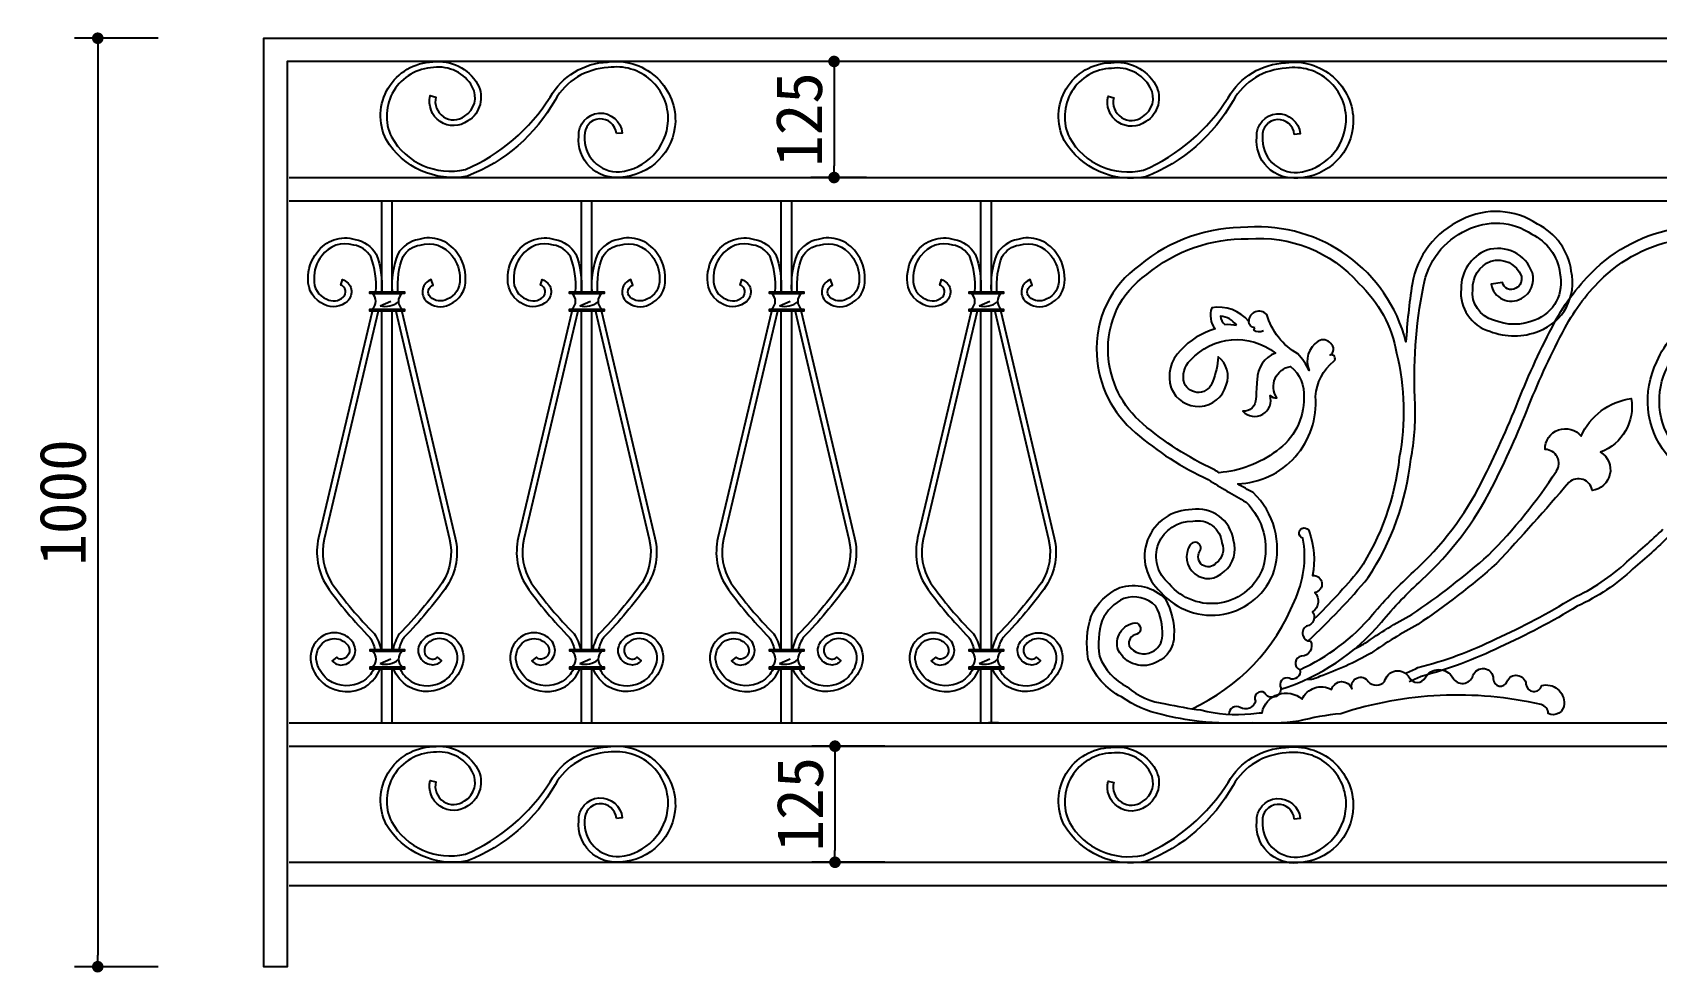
# Model space of a CAD drawing. Extents: x 383 to 4132, y 1675 to 2688.
# Drawn here: x 383 to 2132, y 1675 to 2688 of the extents above; entities that cross this region are included whole.
import ezdxf

# ---------------------------------------------------------------- set-up
doc = ezdxf.new("R2010")
doc.units = 0
doc.header["$LTSCALE"] = 0.85
doc.header["$MEASUREMENT"] = 0
doc.header["$PDMODE"] = 3
doc.header["$PDSIZE"] = 15
doc.layers.get('0').update_dxf_attribs({"color": 3, "linetype": 'CONTINUOUS'})
doc.layers.get('DEFPOINTS').update_dxf_attribs({"linetype": 'CONTINUOUS'})
for name, color, linetype in [('3', 3, 'CONTINUOUS'), ('4', 4, 'CONTINUOUS'), ('7', 7, 'CONTINUOUS')]:
    doc.layers.add(name, color=color, linetype=linetype)
doc.styles.add('HZ', font='')
doc.styles.get("Standard").update_dxf_attribs({"font": 'ISOCP'})
doc.styles.get('HZ').set_extended_font_data('仿宋_GB2312')
doc.dimstyles.new('ISO-25_WS', dxfattribs={"dimscale": 10, "dimtxt": 2.5, "dimasz": 2.5, "dimexe": 1.25, "dimexo": 0.625, "dimtad": 1, "dimdec": 4, "dimtxsty": 'STANDARD', "dimcen": 2.5, "dimazin": 3, "dimtfac": 1, "dimtdec": 4, "dimtmove": 0, "dimatfit": 3, "dimtolj": 1, "dimtzin": 0})

# ---------------------------------------------------------------- blocks, each defined once
blk = doc.blocks.new('_DOT')
at = {"color": 0, "linetype": 'BYBLOCK'}
blk.add_line((-0.5, 0), (-1, 0), dxfattribs=at)
at = {"color": 0, "linetype": 'BYBLOCK', "const_width": 0.5}
blk.add_lwpolyline([(-0.25, 0, 1), (0.25, 0, 1)], format="xyb", close=True, dxfattribs=at)
blk = doc.blocks.new('*D4')
at = {"color": 0, "linetype": 'BYBLOCK'}
for p, q in [((13888.5, -35222.3), (13798.5, -35222.3)), ((13823.5, -35234.8), (13823.5, -36209.8)), ((13888.5, -36222.3), (13798.5, -36222.3))]:
    blk.add_line(p, q, dxfattribs=at)
at = {"layer": 'DEFPOINTS', "color": 0, "linetype": 'BYBLOCK'}
for p in [(13913.5, -35222.3), (13823.5, -36222.3), (13913.5, -36222.3)]:
    blk.add_point(p, dxfattribs=at)
at = {"color": 0, "linetype": 'BYBLOCK', "xscale": 12.5, "yscale": 12.5, "zscale": 12.5}
for p, rotation in [((13823.5, -35222.3), 90), ((13823.5, -36222.3), 270)]:
    blk.add_blockref('_DOT', p, dxfattribs=dict(at, rotation=rotation))
at = {"color": 0, "linetype": 'BYBLOCK', "insert": (13786, -35722.3), "char_height": 50, "attachment_point": 5, "rotation": 90, "style": 'HZ'}
blk.add_mtext('\\A1;1000', dxfattribs=at)
blk = doc.blocks.new('DOT')
at = {"color": 0, "linetype": 'BYBLOCK'}
blk.add_line((-0.35, 0), (-1, 0), dxfattribs=at)
at = {"color": 0, "linetype": 'BYBLOCK', "const_width": 0.35}
blk.add_lwpolyline([(-0.175, 0, 1), (0.175, 0, 1)], format="xyb", close=True, dxfattribs=at)
blk = doc.blocks.new('*D3')
at = {"color": 0, "linetype": 'BYBLOCK'}
for p, q in [((14670.8, -35984.8), (14592.3, -35984.8)), ((14617.3, -35997.3), (14617.3, -36097.3)), ((14670.8, -36109.8), (14592.3, -36109.8))]:
    blk.add_line(p, q, dxfattribs=at)
at = {"layer": 'DEFPOINTS', "color": 0, "linetype": 'BYBLOCK'}
for p in [(14695.8, -35984.8), (14617.3, -36109.8), (14695.8, -36109.8)]:
    blk.add_point(p, dxfattribs=at)
at = {"color": 0, "linetype": 'BYBLOCK', "xscale": 12.5, "yscale": 12.5, "zscale": 12.5}
for p, rotation in [((14617.3, -35984.8), 90), ((14617.3, -36109.8), 270)]:
    blk.add_blockref('_DOT', p, dxfattribs=dict(at, rotation=rotation))
at = {"color": 0, "linetype": 'BYBLOCK', "insert": (14579.8, -36047.3), "char_height": 50, "attachment_point": 5, "rotation": 90, "style": 'HZ'}
blk.add_mtext('\\A1;125', dxfattribs=at)
blk = doc.blocks.new('*D2')
at = {"color": 0, "linetype": 'BYBLOCK'}
for p, q in [((14651.4, -35247.3), (14591.3, -35247.3)), ((14616.3, -35259.8), (14616.3, -35359.8)), ((14651.4, -35372.3), (14591.3, -35372.3))]:
    blk.add_line(p, q, dxfattribs=at)
at = {"layer": 'DEFPOINTS', "color": 0, "linetype": 'BYBLOCK'}
for p in [(14676.4, -35247.3), (14616.3, -35372.3), (14676.4, -35372.3)]:
    blk.add_point(p, dxfattribs=at)
at = {"color": 0, "linetype": 'BYBLOCK', "xscale": 12.5, "yscale": 12.5, "zscale": 12.5}
for p, rotation in [((14616.3, -35247.3), 90), ((14616.3, -35372.3), 270)]:
    blk.add_blockref('_DOT', p, dxfattribs=dict(at, rotation=rotation))
at = {"color": 0, "linetype": 'BYBLOCK', "insert": (14578.8, -35309.8), "char_height": 50, "attachment_point": 5, "rotation": 90, "style": 'HZ'}
blk.add_mtext('\\A1;125', dxfattribs=at)

msp = doc.modelspace()

# ---------------------------------------------------------------- linework, layer by layer
at = {"layer": '3'}
for p, q in [((749.1, 2406.5), (781.3, 2406.5)), ((757.6, 2393.3), (769, 2398.3)), ((964.1, 2406.5), (996.3, 2406.5)), ((972.6, 2393.3), (984, 2398.3)), ((1179.1, 2406.5), (1211.3, 2406.5)), ((1187.6, 2393.3), (1199, 2398.3)), ((1394.1, 2406.5), (1426.3, 2406.5)), ((1402.6, 2393.3), (1414, 2398.3)), ((749.1, 2389.7), (781.3, 2389.7)), ((964.1, 2389.7), (996.3, 2389.7)), ((1179.1, 2389.7), (1211.3, 2389.7)), ((1394.1, 2389.7), (1426.3, 2389.7)), ((749.3, 2021.1), (781.5, 2021.1)), ((757.7, 2007.9), (769.1, 2012.9)), ((964.3, 2021.1), (996.5, 2021.1)), ((972.7, 2007.9), (984.1, 2012.9)), ((1179.3, 2021.1), (1211.5, 2021.1)), ((1187.7, 2007.9), (1199.1, 2012.9)), ((1394.3, 2021.1), (1426.5, 2021.1)), ((1402.7, 2007.9), (1414.1, 2012.9)), ((749.3, 2004.3), (781.5, 2004.3)), ((964.3, 2004.3), (996.5, 2004.3)), ((1179.3, 2004.3), (1211.5, 2004.3)), ((1394.3, 2004.3), (1426.5, 2004.3))]:
    msp.add_line(p, q, dxfattribs=at)
for points in [[(1012, 2578.7, 0.996788), (977.8, 2576.2, 0.449865), (1015.5, 2537.5, 0.368537), (1067.7, 2592.3, 0.474435), (1003.3, 2649.8, 0.257988), (946, 2614.8, -0.17466), (851.6, 2532.9, -0.315941), (764.3, 2572.2, -0.549553), (814.4, 2655.9, -0.305358), (862.5, 2632.1, -0.399883), (852.1, 2592.3, -0.700877), (811.5, 2619.6), (817.6, 2618.1, 0.702773), (848.5, 2597.4, 0.406646), (856.9, 2629.1, 0.311813), (815.1, 2649.8, 0.540034), (769.8, 2575.2, 0.331833), (849.4, 2540, 0.152368), (940.7, 2618.1, -0.259146), (1002.6, 2655.8, -0.460175), (1075.5, 2591.9, -0.393525), (1015.8, 2531.6, -0.474807), (971.5, 2575.9, -0.993068), (1018.2, 2579.1)], [(1741.9, 2577.9, 0.996788), (1707.7, 2575.5, 0.449865), (1745.5, 2536.8, 0.368537), (1797.7, 2591.5, 0.474435), (1733.3, 2649.1, 0.257988), (1676, 2614.1, -0.17466), (1581.6, 2532.1, -0.315941), (1494.3, 2571.4, -0.549553), (1544.4, 2655.1, -0.305358), (1592.5, 2631.4, -0.399883), (1582.1, 2591.6, -0.700877), (1541.5, 2618.9), (1547.5, 2617.4, 0.702773), (1578.5, 2596.7, 0.406646), (1586.9, 2628.3, 0.311813), (1545.1, 2649, 0.540034), (1499.8, 2574.4, 0.331833), (1579.4, 2539.2, 0.152368), (1670.7, 2617.4, -0.259146), (1732.6, 2655, -0.460175), (1805.5, 2591.1, -0.393525), (1745.8, 2530.8, -0.474807), (1701.5, 2575.2, -0.993068), (1748.2, 2578.4)], [(1012, 1841.2, 0.996788), (977.8, 1838.7, 0.449865), (1015.5, 1800, 0.368537), (1067.7, 1854.8, 0.474435), (1003.3, 1912.3, 0.257988), (946, 1877.3, -0.17466), (851.6, 1795.4, -0.315941), (764.3, 1834.7, -0.549553), (814.4, 1918.4, -0.305358), (862.5, 1894.6, -0.399883), (852.1, 1854.8, -0.700877), (811.5, 1882.1), (817.6, 1880.6, 0.702773), (848.5, 1859.9, 0.406646), (856.9, 1891.6, 0.311813), (815.1, 1912.3, 0.540034), (769.8, 1837.7, 0.331833), (849.4, 1802.5, 0.152368), (940.7, 1880.6, -0.259146), (1002.6, 1918.3, -0.460175), (1075.5, 1854.4, -0.393525), (1015.8, 1794.1, -0.474807), (971.5, 1838.4, -0.993068), (1018.2, 1841.6)], [(1741.9, 1840.4, 0.996788), (1707.7, 1838, 0.449865), (1745.5, 1799.3, 0.368537), (1797.7, 1854.1, 0.474435), (1733.3, 1911.6, 0.257988), (1676, 1876.6, -0.17466), (1581.6, 1794.6, -0.315941), (1494.3, 1833.9, -0.549553), (1544.4, 1917.6, -0.305358), (1592.5, 1893.9, -0.399883), (1582.1, 1854.1, -0.700877), (1541.5, 1881.4), (1547.5, 1879.9, 0.702773), (1578.5, 1859.2, 0.406646), (1586.9, 1890.8, 0.311813), (1545.1, 1911.5, 0.540034), (1499.8, 1836.9, 0.331833), (1579.4, 1801.7, 0.152368), (1670.7, 1879.9, -0.259146), (1732.6, 1917.5, -0.460175), (1805.5, 1853.6, -0.393525), (1745.8, 1793.3, -0.474807), (1701.5, 1837.7, -0.993068), (1748.2, 1840.9)]]:
    msp.add_lwpolyline(points, format="xyb", close=True, dxfattribs=at)
for points in [[(753, 2408.3, 0.110639), (747.6, 2446.3, 0.212652), (729.3, 2458.7, 0.324772), (694.7, 2446.9, 0.178693), (686.5, 2422, 0.326207), (700.1, 2400.4, 0.32199), (718, 2402.6, 0.566677), (715.2, 2415.6), (717.2, 2421.5, -0.567711), (722.3, 2398, -0.316529), (697.5, 2394.7, -0.319487), (680.2, 2422.1, -0.176317), (689.7, 2450.7, -0.320058), (730.7, 2464.8, -0.214553), (753.3, 2449, -0.110902), (759.3, 2408.3)], [(776.8, 2408.3, -0.110639), (782.3, 2446.3, -0.212652), (800.6, 2458.7, -0.324772), (835.2, 2446.9, -0.178693), (843.4, 2422, -0.326207), (829.8, 2400.4, -0.32199), (811.8, 2402.6, -0.566677), (814.7, 2415.6), (812.7, 2421.5, 0.567711), (807.6, 2398, 0.316529), (832.4, 2394.7, 0.319487), (849.7, 2422.1, 0.176317), (840.2, 2450.7, 0.320058), (799.2, 2464.8, 0.214553), (776.6, 2449, 0.110902), (770.6, 2408.3)], [(968, 2408.3, 0.110639), (962.6, 2446.3, 0.212652), (944.3, 2458.7, 0.324772), (909.7, 2446.9, 0.178693), (901.5, 2422, 0.326207), (915.1, 2400.4, 0.32199), (933, 2402.6, 0.566677), (930.2, 2415.6), (932.2, 2421.5, -0.567711), (937.3, 2398, -0.316529), (912.5, 2394.7, -0.319487), (895.2, 2422.1, -0.176317), (904.7, 2450.7, -0.320058), (945.7, 2464.8, -0.214553), (968.3, 2449, -0.110902), (974.3, 2408.3)], [(991.8, 2408.3, -0.110639), (997.3, 2446.3, -0.212652), (1015.6, 2458.7, -0.324772), (1050.2, 2446.9, -0.178693), (1058.4, 2422, -0.326207), (1044.8, 2400.4, -0.32199), (1026.8, 2402.6, -0.566677), (1029.7, 2415.6), (1027.7, 2421.5, 0.567711), (1022.6, 2398, 0.316529), (1047.4, 2394.7, 0.319487), (1064.7, 2422.1, 0.176317), (1055.2, 2450.7, 0.320058), (1014.2, 2464.8, 0.214553), (991.6, 2449, 0.110902), (985.6, 2408.3)], [(1183, 2408.3, 0.110639), (1177.6, 2446.3, 0.212652), (1159.3, 2458.7, 0.324772), (1124.7, 2446.9, 0.178693), (1116.5, 2422, 0.326207), (1130.1, 2400.4, 0.32199), (1148, 2402.6, 0.566677), (1145.2, 2415.6), (1147.2, 2421.5, -0.567711), (1152.3, 2398, -0.316529), (1127.5, 2394.7, -0.319487), (1110.2, 2422.1, -0.176317), (1119.7, 2450.7, -0.320058), (1160.7, 2464.8, -0.214553), (1183.3, 2449, -0.110902), (1189.3, 2408.3)], [(1206.8, 2408.3, -0.110639), (1212.3, 2446.3, -0.212652), (1230.6, 2458.7, -0.324772), (1265.2, 2446.9, -0.178693), (1273.4, 2422, -0.326207), (1259.8, 2400.4, -0.32199), (1241.8, 2402.6, -0.566677), (1244.7, 2415.6), (1242.7, 2421.5, 0.567711), (1237.6, 2398, 0.316529), (1262.4, 2394.7, 0.319487), (1279.7, 2422.1, 0.176317), (1270.2, 2450.7, 0.320058), (1229.2, 2464.8, 0.214553), (1206.6, 2449, 0.110902), (1200.6, 2408.3)], [(1398, 2408.3, 0.110639), (1392.6, 2446.3, 0.212652), (1374.3, 2458.7, 0.324772), (1339.7, 2446.9, 0.178693), (1331.5, 2422, 0.326207), (1345.1, 2400.4, 0.32199), (1363, 2402.6, 0.566677), (1360.2, 2415.6), (1362.2, 2421.5, -0.567711), (1367.3, 2398, -0.316529), (1342.5, 2394.7, -0.319487), (1325.2, 2422.1, -0.176317), (1334.7, 2450.7, -0.320058), (1375.7, 2464.8, -0.214553), (1398.3, 2449, -0.110902), (1404.3, 2408.3)], [(1421.8, 2408.3, -0.110639), (1427.3, 2446.3, -0.212652), (1445.6, 2458.7, -0.324772), (1480.2, 2446.9, -0.178693), (1488.4, 2422, -0.326207), (1474.8, 2400.4, -0.32199), (1456.8, 2402.6, -0.566677), (1459.7, 2415.6), (1457.7, 2421.5, 0.567711), (1452.6, 2398, 0.316529), (1477.4, 2394.7, 0.319487), (1494.7, 2422.1, 0.176317), (1485.2, 2450.7, 0.320058), (1444.2, 2464.8, 0.214553), (1421.6, 2449, 0.110902), (1415.6, 2408.3)], [(748.9, 2387), (691.4, 2143.3, 0.200397), (700.1, 2091.5, 0.041187), (746.6, 2036.1, -0.081154), (752.1, 2022.9)], [(755.4, 2387.3), (697.5, 2141.9, 0.199669), (705.3, 2094.9, 0.041477), (751.5, 2040, -0.092137), (758.5, 2022.9)], [(774.5, 2387.3), (832.4, 2141.9, -0.199669), (824.6, 2094.9, -0.041477), (778.4, 2040, 0.092137), (771.4, 2022.9)], [(781, 2387), (838.5, 2143.3, -0.200397), (829.8, 2091.5, -0.041187), (783.3, 2036.1, 0.081154), (777.8, 2022.9)], [(963.9, 2387), (906.4, 2143.3, 0.200397), (915.1, 2091.5, 0.041187), (961.6, 2036.1, -0.081154), (967.1, 2022.9)], [(970.4, 2387.3), (912.5, 2141.9, 0.199669), (920.3, 2094.9, 0.041477), (966.5, 2040, -0.092137), (973.5, 2022.9)], [(989.5, 2387.3), (1047.4, 2141.9, -0.199669), (1039.6, 2094.9, -0.041477), (993.4, 2040, 0.092137), (986.4, 2022.9)], [(996, 2387), (1053.5, 2143.3, -0.200397), (1044.8, 2091.5, -0.041187), (998.3, 2036.1, 0.081154), (992.8, 2022.9)], [(1178.9, 2387), (1121.4, 2143.3, 0.200397), (1130.1, 2091.5, 0.041187), (1176.6, 2036.1, -0.081154), (1182.1, 2022.9)], [(1185.4, 2387.3), (1127.5, 2141.9, 0.199669), (1135.3, 2094.9, 0.041477), (1181.5, 2040, -0.092137), (1188.5, 2022.9)], [(1204.5, 2387.3), (1262.4, 2141.9, -0.199669), (1254.6, 2094.9, -0.041477), (1208.4, 2040, 0.092137), (1201.4, 2022.9)], [(1211, 2387), (1268.5, 2143.3, -0.200397), (1259.8, 2091.5, -0.041187), (1213.3, 2036.1, 0.081154), (1207.8, 2022.9)], [(1393.9, 2387), (1336.4, 2143.3, 0.200397), (1345.1, 2091.5, 0.041187), (1391.6, 2036.1, -0.081154), (1397.1, 2022.9)], [(1400.4, 2387.3), (1342.5, 2141.9, 0.199669), (1350.3, 2094.9, 0.041477), (1396.5, 2040, -0.092137), (1403.5, 2022.9)], [(1419.5, 2387.3), (1477.4, 2141.9, -0.199669), (1469.6, 2094.9, -0.041477), (1423.4, 2040, 0.092137), (1416.4, 2022.9)], [(1426, 2387), (1483.5, 2143.3, -0.200397), (1474.8, 2091.5, -0.041187), (1428.3, 2036.1, 0.081154), (1422.8, 2022.9)], [(750.7, 2002, -0.138709), (738.8, 1988.7, -0.285808), (702.2, 1989.9, -0.128981), (690.3, 2006.1, -0.309405), (695.7, 2029.9, -0.256529), (713, 2034.2, -0.166669), (722.8, 2027.7, -0.584517), (716.3, 2012.6, -0.248981), (710.9, 2014.8), (706.1, 2010.7, 0.248981), (717, 2006.4, 0.584517), (727.7, 2031.5, 0.166669), (714.6, 2040.3, 0.256529), (691.5, 2034.5, 0.309405), (684.5, 2003.8, 0.130545), (698.5, 1984.9, 0.288582), (742.1, 1983.3, 0.159179), (757.6, 2002)], [(779.2, 2002, 0.138709), (791, 1988.7, 0.285808), (827.7, 1989.9, 0.128981), (839.6, 2006.1, 0.309405), (834.1, 2029.9, 0.256529), (816.9, 2034.2, 0.166669), (807.1, 2027.7, 0.584517), (813.6, 2012.6, 0.248981), (819, 2014.8), (823.8, 2010.7, -0.248981), (812.9, 2006.4, -0.584517), (802.2, 2031.5, -0.166669), (815.3, 2040.3, -0.256529), (838.4, 2034.5, -0.309405), (845.4, 2003.8, -0.130545), (831.4, 1984.9, -0.288582), (787.8, 1983.3, -0.159179), (772.3, 2002)], [(965.7, 2002, -0.138709), (953.8, 1988.7, -0.285808), (917.2, 1989.9, -0.128981), (905.3, 2006.1, -0.309405), (910.7, 2029.9, -0.256529), (928, 2034.2, -0.166669), (937.8, 2027.7, -0.584517), (931.3, 2012.6, -0.248981), (925.9, 2014.8), (921.1, 2010.7, 0.248981), (932, 2006.4, 0.584517), (942.7, 2031.5, 0.166669), (929.6, 2040.3, 0.256529), (906.5, 2034.5, 0.309405), (899.5, 2003.8, 0.130545), (913.5, 1984.9, 0.288582), (957.1, 1983.3, 0.159179), (972.6, 2002)], [(994.2, 2002, 0.138709), (1006, 1988.7, 0.285808), (1042.7, 1989.9, 0.128981), (1054.6, 2006.1, 0.309405), (1049.1, 2029.9, 0.256529), (1031.9, 2034.2, 0.166669), (1022.1, 2027.7, 0.584517), (1028.6, 2012.6, 0.248981), (1034, 2014.8), (1038.8, 2010.7, -0.248981), (1027.9, 2006.4, -0.584517), (1017.2, 2031.5, -0.166669), (1030.3, 2040.3, -0.256529), (1053.4, 2034.5, -0.309405), (1060.4, 2003.8, -0.130545), (1046.4, 1984.9, -0.288582), (1002.8, 1983.3, -0.159179), (987.3, 2002)], [(1180.7, 2002, -0.138709), (1168.8, 1988.7, -0.285808), (1132.2, 1989.9, -0.128981), (1120.3, 2006.1, -0.309405), (1125.7, 2029.9, -0.256529), (1143, 2034.2, -0.166669), (1152.8, 2027.7, -0.584517), (1146.3, 2012.6, -0.248981), (1140.9, 2014.8), (1136.1, 2010.7, 0.248981), (1147, 2006.4, 0.584517), (1157.7, 2031.5, 0.166669), (1144.6, 2040.3, 0.256529), (1121.5, 2034.5, 0.309405), (1114.5, 2003.8, 0.130545), (1128.5, 1984.9, 0.288582), (1172.1, 1983.3, 0.159179), (1187.6, 2002)], [(1209.2, 2002, 0.138709), (1221, 1988.7, 0.285808), (1257.7, 1989.9, 0.128981), (1269.6, 2006.1, 0.309405), (1264.1, 2029.9, 0.256529), (1246.9, 2034.2, 0.166669), (1237.1, 2027.7, 0.584517), (1243.6, 2012.6, 0.248981), (1249, 2014.8), (1253.8, 2010.7, -0.248981), (1242.9, 2006.4, -0.584517), (1232.2, 2031.5, -0.166669), (1245.3, 2040.3, -0.256529), (1268.4, 2034.5, -0.309405), (1275.4, 2003.8, -0.130545), (1261.4, 1984.9, -0.288582), (1217.8, 1983.3, -0.159179), (1202.3, 2002)], [(1395.7, 2002, -0.138709), (1383.8, 1988.7, -0.285808), (1347.2, 1989.9, -0.128981), (1335.3, 2006.1, -0.309405), (1340.7, 2029.9, -0.256529), (1358, 2034.2, -0.166669), (1367.8, 2027.7, -0.584517), (1361.3, 2012.6, -0.248981), (1355.9, 2014.8), (1351.1, 2010.7, 0.248981), (1362, 2006.4, 0.584517), (1372.7, 2031.5, 0.166669), (1359.6, 2040.3, 0.256529), (1336.5, 2034.5, 0.309405), (1329.5, 2003.8, 0.130545), (1343.5, 1984.9, 0.288582), (1387.1, 1983.3, 0.159179), (1402.6, 2002)], [(1424.2, 2002, 0.138709), (1436, 1988.7, 0.285808), (1472.7, 1989.9, 0.128981), (1484.6, 2006.1, 0.309405), (1479.1, 2029.9, 0.256529), (1461.9, 2034.2, 0.166669), (1452.1, 2027.7, 0.584517), (1458.6, 2012.6, 0.248981), (1464, 2014.8), (1468.8, 2010.7, -0.248981), (1457.9, 2006.4, -0.584517), (1447.2, 2031.5, -0.166669), (1460.3, 2040.3, -0.256529), (1483.4, 2034.5, -0.309405), (1490.4, 2003.8, -0.130545), (1476.4, 1984.9, -0.288582), (1432.8, 1983.3, -0.159179), (1417.3, 2002)]]:
    msp.add_lwpolyline(points, format="xyb", dxfattribs=at)
for centre in [(763, 2416.1), (978, 2416.1), (1193, 2416.1), (1408, 2416.1), (763.1, 2030.7), (978.1, 2030.7), (1193.1, 2030.7), (1408.1, 2030.7)]:
    msp.add_arc(centre, 23.5, 256.7869, 307.7656, dxfattribs=at)
at = {"layer": '4'}
for p, q in [((759.5, 2022.9), (759.5, 2387.4)), ((770.4, 2387), (770.4, 2022.9)), ((974.5, 2022.9), (974.5, 2387.4)), ((985.4, 2387), (985.4, 2022.9)), ((1189.5, 2022.9), (1189.5, 2387.4)), ((1200.4, 2387), (1200.4, 2022.9)), ((1404.5, 2022.9), (1404.5, 2387.4)), ((1415.4, 2387), (1415.4, 2022.9)), ((759.5, 1943.9), (759.5, 2002)), ((770.4, 2002), (770.4, 1943.9)), ((974.5, 1943.9), (974.5, 2002)), ((985.4, 2002), (985.4, 1943.9)), ((1189.5, 1943.9), (1189.5, 2002)), ((1200.4, 2002), (1200.4, 1943.9)), ((1404.5, 1943.9), (1404.5, 2002)), ((1415.4, 2002), (1415.4, 1943.9)), ((1423.6, 1943.9), (1412.6, 1943.9))]:
    msp.add_line(p, q, dxfattribs=at)
msp.add_lwpolyline([(2386.8, 2656.4), (657.5, 2656.4), (657.5, 1681.4), (657.5, 1681.4), (632.5, 1681.4), (632.5, 1681.4), (632.5, 2681.4), (2386.8, 2681.4), (4132.3, 2681.4), (4132.3, 1681.4), (4132.3, 1681.4), (4107.3, 1681.4), (4107.3, 1681.4), (4107.3, 2656.4)], close=True, dxfattribs=at)
for points in [[(759.5, 2408.3), (759.5, 2506.4)], [(770.4, 2506.4), (770.4, 2408.3)], [(974.5, 2408.3), (974.5, 2506.4)], [(985.4, 2506.4), (985.4, 2408.3)], [(1189.5, 2408.3), (1189.5, 2506.4)], [(1200.4, 2506.4), (1200.4, 2408.3)], [(1404.5, 2408.3), (1404.5, 2506.4)], [(1415.4, 2506.4), (1415.4, 2408.3)]]:
    msp.add_lwpolyline(points, dxfattribs=at)
at = {"layer": '7'}
for p, q in [((770.4, 2506.4), (974.5, 2506.4)), ((1412.6, 2506.4), (1423.6, 2506.4)), ((659.8, 1943.9), (4107.3, 1943.9)), ((659.8, 1918.9), (4107.3, 1918.9))]:
    msp.add_line(p, q, dxfattribs=at)
for points in [[(659.8, 2531.4), (4107.3, 2531.4)], [(659.8, 2506.4), (4107.3, 2506.4)], [(659.8, 1793.9), (4107.3, 1793.9)], [(659.8, 1768.9), (4107.3, 1768.9)]]:
    msp.add_lwpolyline(points, dxfattribs=at)
for points in [[(1756.9, 2032.4, 0.031007), (1821.6, 2100.6, 0.119341), (1867.4, 2227.9, 0.053662), (1872.1, 2286.5, -0.064407), (1881.1, 2414.3, -0.24971), (1927.5, 2474.7, -0.275026), (1997.6, 2470.4, -0.254705), (2027.9, 2428.4, -0.377873), (2000.9, 2377.7, -0.196007), (1956.6, 2377.7, -0.374122), (1934, 2411.1, -0.314255), (1953.4, 2441.3, -0.397349), (1986.4, 2425, -0.361701), (1980.4, 2412.2, -0.5343), (1966.2, 2418.5), (1953.9, 2416.4, 0.523079), (1986.4, 2401.2, 0.360909), (1998.3, 2428.8, 0.405786), (1949.2, 2453.1, 0.311695), (1921.5, 2411.6, 0.362191), (1952.6, 2365.8, 0.192563), (2005.4, 2366, 0.37344), (2040.2, 2430.6, 0.248246), (2003.9, 2481.3, 0.270947), (1922.1, 2486, 0.249063), (1868.8, 2416.3, 0.024572), (1862.2, 2354.3, 0.362473), (1691.8, 2477.8, 0.178083), (1575.5, 2437, 0.261595), (1529.2, 2340.3, 0.206805), (1570.8, 2256.5, 0.068414), (1649.3, 2206.1, 0.014312), (1690, 2181.9, -0.272406), (1708.4, 2111.8, -0.582308), (1607.2, 2093.8, -0.721063), (1632.8, 2161.2, -0.451061), (1664, 2137.8, -0.359973), (1657.8, 2116.3, -0.970339), (1640.3, 2128.8, 1.006742), (1629.9, 2135.7, 0.926202), (1666.3, 2107.1, 0.322516), (1676.3, 2140.8, 0.423502), (1631.8, 2173.7, 0.700507), (1598.4, 2084.9, 0.578671), (1720.4, 2108.1, 0.279473), (1697.6, 2192, -0.005827), (1681, 2201.4, 0.425822), (1764.9, 2295.6, -0.208035), (1784.6, 2333.7, 0.826628), (1780.6, 2340.1, 0.542397), (1781.1, 2352.5, 0.420572), (1767.7, 2355, 0.363983), (1757.8, 2323.6, 0.079993), (1745.9, 2341.4, -0.194726), (1712.2, 2383.9, 0.686673), (1693, 2376.5, 0.265538), (1653.1, 2391.1, 0.255686), (1656.6, 2368.4, 0.135556), (1619.4, 2345.2, 0.288881), (1609.5, 2304.5, 0.719524), (1668.6, 2307.9, 0.34573), (1659.9, 2338.1, -0.080992), (1654.1, 2311.9, -0.709908), (1623.6, 2309.7, -0.28826), (1630.1, 2334.7, -0.393913), (1721.6, 2342.4, 0.301807), (1701.8, 2313.5, 0.004944), (1700.6, 2293.1, -0.429559), (1686.5, 2279.7, 0.800667), (1715.8, 2296.7, 0.25485), (1723.1, 2294.2, -0.543462), (1737.8, 2327.8, -0.25501), (1752.2, 2294.3, -0.245171), (1722.7, 2236.8, -0.141672), (1661, 2213.5, -0.002073), (1655.3, 2217.1, -0.069061), (1578.9, 2266, -0.207071), (1541.6, 2341.1, -0.263117), (1583.1, 2427.1, -0.179797), (1692.2, 2465.3, -0.238809), (1811.4, 2417.4, -0.164484), (1852, 2342.1, -0.108538), (1855, 2229.8, -0.119146), (1811.6, 2108.1, -0.02395), (1763, 2055.6)], [(1727.5, 1980.3, 0.143821), (1835.8, 2052.6, -0.033033), (1879.1, 2098, 0.089964), (1955, 2197.9, 0.02276), (1994.6, 2285.8, -0.027431), (2033.3, 2369.3, -0.082279), (2075.3, 2424.3, -0.160223), (2163.6, 2465.5, -0.071193), (2250.1, 2463.5, -0.078065), (2322.7, 2430.2, -0.122878), (2366.4, 2366, -0.222656), (2359.2, 2280.1, -0.060119), (2313, 2226.9, -0.246443), (2207.5, 2206.5, -0.183091), (2151.5, 2242.2, -0.290844), (2144.1, 2328, -0.196513), (2182.8, 2369.1, -0.339544), (2239.4, 2353.9, -0.078082), (2247.5, 2334.2, -0.274479), (2246, 2329.4)], [(1747.8, 2001.3, 0.113923), (1826.2, 2060.6, -0.033033), (1870.7, 2107.2, 0.089964), (1943.8, 2203.6, 0.02276), (1983, 2290.4, -0.027431), (2022.2, 2375.2, -0.082279), (2066.7, 2433.4, -0.160223), (2162.1, 2477.9, -0.071193), (2252.2, 2475.8, -0.10796), (2328.4, 2438.8, -0.155413), (2378.3, 2369.7, -0.222048), (2369.8, 2273.5, -0.060799), (2321.1, 2217.4, -0.245517), (2204.7, 2194.3, -0.180373), (2142.2, 2233.8, -0.290784), (2132.4, 2332.8, -0.217459), (2179.1, 2379.7, -0.364463), (2250.1, 2360.3, -0.078082), (2259.6, 2337, -0.274479), (2254.3, 2320.1)], [(1699.4, 2369.5, -0.413718), (1693, 2376.5)], [(1806.8, 2023.6, 0.010352), (1817.9, 2029.7, -0.028712), (1868.5, 2060.8, 0.033948), (1951.1, 2124.8, 0.051762), (2024.1, 2215, 0.601844), (2012, 2238.5, -0.720612), (2050.8, 2252.7, -0.262975), (2104.7, 2293.3, -0.36186), (2071.6, 2235.7, -0.706282), (2062.6, 2194.2, 0.601844), (2037.7, 2203, -0.010433), (1959.7, 2115.7, -0.034265), (1874.9, 2050, 0.029285), (1824.6, 2019.1, -0.047947), (1768.9, 1993.9, -0.169365), (1755, 1990.9)], [(1631.8, 1959.2, 0.190279), (1742, 2075.1, 0.156916), (1751.3, 2142.9, -1.726661), (1758.1, 2150, -0.128368), (1761.7, 2102.8, -0.965164), (1764, 2084.5, -0.467284), (1761.7, 2063.8, -0.537081), (1755.2, 2048.3, 0.771344), (1759.5, 2032, -0.552042), (1749.7, 2016, 0.761037), (1747.8, 2001.3, -0.672944), (1736.3, 1992.1, 0.669396), (1727.4, 1981.6, -0.814348), (1710, 1976.4, 0.780898), (1700.3, 1967.5, -0.494274), (1683.7, 1960.6, 0.583354), (1671.5, 1953.3)], [(1861.9, 1997.4, 0.017365), (1874.9, 2003.5, 0.051776), (1959.1, 2034.6, 0.031127), (2041.9, 2078.5, 0.082699), (2099.9, 2117.4, 0.017465), (2138.9, 2152.6, -0.182526)], [(2145.6, 2145.2, -0.017265), (2106.6, 2109.9, -0.081675), (2046.6, 2069.6, -0.030872), (1963.4, 2025.6, -0.051057), (1878.5, 1994.1, -0.016077), (1865.8, 1988.2)]]:
    msp.add_lwpolyline(points, format="xyb", dxfattribs=at)
for points in [[(779.4, 2387.4), (746.7, 2387.4), (746.7, 2389.7), (749.1, 2389.7, 0.475182), (749.1, 2406.5), (746.7, 2406.5), (746.7, 2408.3), (771.3, 2408.3), (783.8, 2408.3), (783.8, 2406.5), (781.3, 2406.5, 0.478189), (781.3, 2389.7), (783.8, 2389.7), (783.8, 2387.4)], [(994.4, 2387.4), (961.7, 2387.4), (961.7, 2389.7), (964.1, 2389.7, 0.475182), (964.1, 2406.5), (961.7, 2406.5), (961.7, 2408.3), (986.3, 2408.3), (998.8, 2408.3), (998.8, 2406.5), (996.3, 2406.5, 0.478189), (996.3, 2389.7), (998.8, 2389.7), (998.8, 2387.4)], [(1209.4, 2387.4), (1176.7, 2387.4), (1176.7, 2389.7), (1179.1, 2389.7, 0.475182), (1179.1, 2406.5), (1176.7, 2406.5), (1176.7, 2408.3), (1201.3, 2408.3), (1213.8, 2408.3), (1213.8, 2406.5), (1211.3, 2406.5, 0.478189), (1211.3, 2389.7), (1213.8, 2389.7), (1213.8, 2387.4)], [(1424.4, 2387.4), (1391.7, 2387.4), (1391.7, 2389.7), (1394.1, 2389.7, 0.475182), (1394.1, 2406.5), (1391.7, 2406.5), (1391.7, 2408.3), (1416.3, 2408.3), (1428.8, 2408.3), (1428.8, 2406.5), (1426.3, 2406.5, 0.478189), (1426.3, 2389.7), (1428.8, 2389.7), (1428.8, 2387.4)], [(1679.8, 2372.3, 0.208124), (1662.4, 2382.2, 0.21884), (1667.1, 2373.2, -0.079131)], [(1791.9, 1953.9, 0.039761), (1746.6, 1945.8, -0.043678), (1696.5, 1943.9, -0.028746), (1639.4, 1945.5, -0.027637), (1599.3, 1952.9, -0.100885), (1555.9, 1972, -0.191459), (1520.1, 2012.7, -0.123937), (1523.3, 2059.1, -0.182931), (1554, 2089.7, -0.288792), (1603.2, 2077.3, -0.138653), (1612.4, 2038.2, -0.300694), (1594.3, 2009.7, -0.425156), (1552.4, 2022.3, -0.473289), (1570.6, 2051.8, -0.798737), (1572.3, 2039.4, 0.452881), (1564, 2027, 0.386894), (1588.6, 2020.4, 0.289986), (1599.9, 2038, 0.134779), (1593, 2069.8, 0.271845), (1558.5, 2078.1, 0.175752), (1535, 2054.6, 0.118581), (1532.2, 2015.9, 0.188951), (1562, 1982.9, 0.15667), (1603.2, 1964.6, 0.023609), (1641.4, 1957.9, 0.087063), (1695.3, 1953.8, -0.001776), (1707.2, 1955, -0.576143), (1750.3, 1969.5, -0.436934), (1782.1, 1980, -0.741155), (1803.9, 1980.7, -0.879008), (1821.5, 1988.5, 0.428418), (1839.2, 1988.5, -0.703807), (1865.9, 1992.7, 0.592687), (1882.9, 1992.7, -0.592687), (1912.5, 1992.7, 0.659796), (1934.3, 1994.8, -0.861868), (1956.2, 1991.3, 0.83751), (1971, 1988.5, -0.794921), (1991.4, 1985.7, 0.839867), (2008.3, 1984.2, -0.51393), (2032.4, 1964.4, -0.558845), (2015.4, 1954, 0.340616), (2007.6, 1963.8, 0.136395), (1791.9, 1953.9)], [(779.5, 2002), (746.8, 2002), (746.8, 2004.3), (749.3, 2004.3, 0.475182), (749.3, 2021.1), (746.8, 2021.1), (746.8, 2022.9), (771.4, 2022.9), (783.9, 2022.9), (783.9, 2021.1), (781.5, 2021.1, 0.478189), (781.5, 2004.3), (783.9, 2004.3), (783.9, 2002)], [(994.5, 2002), (961.8, 2002), (961.8, 2004.3), (964.3, 2004.3, 0.475182), (964.3, 2021.1), (961.8, 2021.1), (961.8, 2022.9), (986.4, 2022.9), (998.9, 2022.9), (998.9, 2021.1), (996.5, 2021.1, 0.478189), (996.5, 2004.3), (998.9, 2004.3), (998.9, 2002)], [(1209.5, 2002), (1176.8, 2002), (1176.8, 2004.3), (1179.3, 2004.3, 0.475182), (1179.3, 2021.1), (1176.8, 2021.1), (1176.8, 2022.9), (1201.4, 2022.9), (1213.9, 2022.9), (1213.9, 2021.1), (1211.5, 2021.1, 0.478189), (1211.5, 2004.3), (1213.9, 2004.3), (1213.9, 2002)], [(1424.5, 2002), (1391.8, 2002), (1391.8, 2004.3), (1394.3, 2004.3, 0.475182), (1394.3, 2021.1), (1391.8, 2021.1), (1391.8, 2022.9), (1416.4, 2022.9), (1428.9, 2022.9), (1428.9, 2021.1), (1426.5, 2021.1, 0.478189), (1426.5, 2004.3), (1428.9, 2004.3), (1428.9, 2002)]]:
    msp.add_lwpolyline(points, format="xyb", close=True, dxfattribs=at)
for centre, radius, start, end in [((1677.6, 2383.3), 25.8, 321.7942, 327.5765), ((1704, 2376.5), 11, 236.1102, 295.7198)]:
    msp.add_arc(centre, radius, start, end, dxfattribs=at)

# ---------------------------------------------------------------- dimensions: what is measured, and where the dimension line sits
at = {"layer": '3'}
for base, p1, p2, picture, middle in [((453.6, 1681.4), (543.7, 2681.4), (543.7, 1681.4), '*D4', (416.1, 2181.4)), ((1246.5, 2531.4), (1306.6, 2656.4), (1306.6, 2531.4), '*D2', (1209, 2593.9)), ((1247.5, 1793.9), (1326, 1918.9), (1326, 1793.9), '*D3', (1210, 1856.4))]:
    dim = msp.add_linear_dim(base=base, p1=p1, p2=p2, angle=270, dimstyle='ISO-25_WS', override={"dimscale": 25, "dimtxt": 2, "dimasz": 0.5, "dimexe": 1, "dimexo": 1, "dimgap": 0.5, "dimdec": 0, "dimzin": 0, "dimtxsty": 'HZ', "dimblk": 'DOT', "dimblk1": 'DOT', "dimblk2": 'DOT', "dimsah": 1, "dimcen": 0, "dimtfac": 0.5, "dimtdec": 0, "dimtix": 1, "dimtofl": 0}, dxfattribs=at)
    dim.commit()
    dim.dimension.update_dxf_attribs({"geometry": picture, "text_midpoint": middle, "insert": (-13369.9, 37903.7)})

doc.saveas('drawing.dxf')
